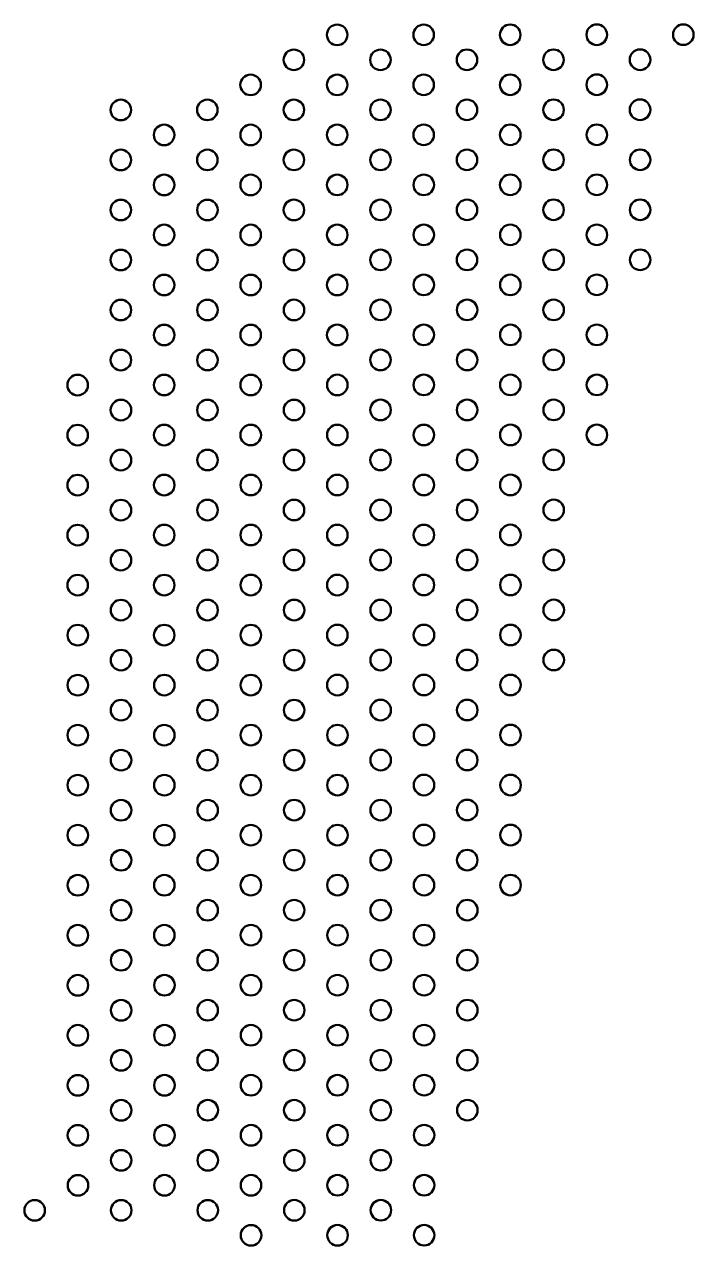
# Model space of a CAD drawing. Header units: inches. Extents: x 17.2 to 30.9, y 2 to 10.
# Drawn here: x 21.97 to 23.552, y 1.987 to 4.87 of the extents above; entities that cross this region are included whole.
import ezdxf

# ---------------------------------------------------------------- set-up
doc = ezdxf.new("R2010")
doc.units = ezdxf.units.IN
doc.header["$MEASUREMENT"] = 0
doc.layers.add('Visible', color=7, linetype='Continuous', lineweight=0)

# ---------------------------------------------------------------- blocks, each defined once
blk = doc.blocks.new('Block_2382')
at = {"layer": 'Visible', "color": 7, "lineweight": 50}
blk.add_circle((23.5279, 4.8461), 0.0243, dxfattribs=at)
blk = doc.blocks.new('Block_2386')
at = {"layer": 'Visible', "color": 7, "lineweight": 50}
blk.add_circle((23.4259, 4.3145), 0.0243, dxfattribs=at)
blk = doc.blocks.new('Block_2387')
at = {"layer": 'Visible', "color": 7, "lineweight": 50}
blk.add_circle((23.4258, 4.4326), 0.0243, dxfattribs=at)
blk = doc.blocks.new('Block_2388')
at = {"layer": 'Visible', "color": 7, "lineweight": 50}
blk.add_circle((23.4258, 4.5507), 0.0243, dxfattribs=at)
blk = doc.blocks.new('Block_2389')
at = {"layer": 'Visible', "color": 7, "lineweight": 50}
blk.add_circle((23.4257, 4.6689), 0.0243, dxfattribs=at)
blk = doc.blocks.new('Block_2390')
at = {"layer": 'Visible', "color": 7, "lineweight": 50}
blk.add_circle((23.4257, 4.787), 0.0243, dxfattribs=at)
blk = doc.blocks.new('Block_2394')
at = {"layer": 'Visible', "color": 7, "lineweight": 50}
blk.add_circle((23.3237, 3.9011), 0.0243, dxfattribs=at)
blk = doc.blocks.new('Block_2395')
at = {"layer": 'Visible', "color": 7, "lineweight": 50}
blk.add_circle((23.3237, 4.0192), 0.0243, dxfattribs=at)
blk = doc.blocks.new('Block_2396')
at = {"layer": 'Visible', "color": 7, "lineweight": 50}
blk.add_circle((23.3236, 4.1373), 0.0243, dxfattribs=at)
blk = doc.blocks.new('Block_2397')
at = {"layer": 'Visible', "color": 7, "lineweight": 50}
blk.add_circle((23.3236, 4.2554), 0.0243, dxfattribs=at)
blk = doc.blocks.new('Block_2398')
at = {"layer": 'Visible', "color": 7, "lineweight": 50}
blk.add_circle((23.3236, 4.3735), 0.0243, dxfattribs=at)
blk = doc.blocks.new('Block_2399')
at = {"layer": 'Visible', "color": 7, "lineweight": 50}
blk.add_circle((23.3235, 4.4916), 0.0243, dxfattribs=at)
blk = doc.blocks.new('Block_2400')
at = {"layer": 'Visible', "color": 7, "lineweight": 50}
blk.add_circle((23.3235, 4.6098), 0.0243, dxfattribs=at)
blk = doc.blocks.new('Block_2401')
at = {"layer": 'Visible', "color": 7, "lineweight": 50}
blk.add_circle((23.3234, 4.7279), 0.0243, dxfattribs=at)
blk = doc.blocks.new('Block_2402')
at = {"layer": 'Visible', "color": 7, "lineweight": 50}
blk.add_circle((23.3234, 4.846), 0.0243, dxfattribs=at)
blk = doc.blocks.new('Block_2405')
at = {"layer": 'Visible', "color": 7, "lineweight": 50}
blk.add_circle((23.2216, 3.3696), 0.0243, dxfattribs=at)
blk = doc.blocks.new('Block_2406')
at = {"layer": 'Visible', "color": 7, "lineweight": 50}
blk.add_circle((23.2216, 3.4877), 0.0243, dxfattribs=at)
blk = doc.blocks.new('Block_2407')
at = {"layer": 'Visible', "color": 7, "lineweight": 50}
blk.add_circle((23.2216, 3.6058), 0.0243, dxfattribs=at)
blk = doc.blocks.new('Block_2408')
at = {"layer": 'Visible', "color": 7, "lineweight": 50}
blk.add_circle((23.2215, 3.7239), 0.0243, dxfattribs=at)
blk = doc.blocks.new('Block_2409')
at = {"layer": 'Visible', "color": 7, "lineweight": 50}
blk.add_circle((23.2215, 3.842), 0.0243, dxfattribs=at)
blk = doc.blocks.new('Block_2410')
at = {"layer": 'Visible', "color": 7, "lineweight": 50}
blk.add_circle((23.2214, 3.9601), 0.0243, dxfattribs=at)
blk = doc.blocks.new('Block_2411')
at = {"layer": 'Visible', "color": 7, "lineweight": 50}
blk.add_circle((23.2214, 4.0782), 0.0243, dxfattribs=at)
blk = doc.blocks.new('Block_2412')
at = {"layer": 'Visible', "color": 7, "lineweight": 50}
blk.add_circle((23.2213, 4.1963), 0.0243, dxfattribs=at)
blk = doc.blocks.new('Block_2413')
at = {"layer": 'Visible', "color": 7, "lineweight": 50}
blk.add_circle((23.2213, 4.3144), 0.0243, dxfattribs=at)
blk = doc.blocks.new('Block_2414')
at = {"layer": 'Visible', "color": 7, "lineweight": 50}
blk.add_circle((23.2212, 4.4326), 0.0243, dxfattribs=at)
blk = doc.blocks.new('Block_2415')
at = {"layer": 'Visible', "color": 7, "lineweight": 50}
blk.add_circle((23.2212, 4.5507), 0.0243, dxfattribs=at)
blk = doc.blocks.new('Block_2416')
at = {"layer": 'Visible', "color": 7, "lineweight": 50}
blk.add_circle((23.2212, 4.6688), 0.0243, dxfattribs=at)
blk = doc.blocks.new('Block_2417')
at = {"layer": 'Visible', "color": 7, "lineweight": 50}
blk.add_circle((23.2211, 4.7869), 0.0243, dxfattribs=at)
blk = doc.blocks.new('Block_2420')
at = {"layer": 'Visible', "color": 7, "lineweight": 50}
blk.add_circle((23.1196, 2.838), 0.0243, dxfattribs=at)
blk = doc.blocks.new('Block_2421')
at = {"layer": 'Visible', "color": 7, "lineweight": 50}
blk.add_circle((23.1195, 2.9561), 0.0243, dxfattribs=at)
blk = doc.blocks.new('Block_2422')
at = {"layer": 'Visible', "color": 7, "lineweight": 50}
blk.add_circle((23.1195, 3.0742), 0.0243, dxfattribs=at)
blk = doc.blocks.new('Block_2423')
at = {"layer": 'Visible', "color": 7, "lineweight": 50}
blk.add_circle((23.1194, 3.1924), 0.0243, dxfattribs=at)
blk = doc.blocks.new('Block_2424')
at = {"layer": 'Visible', "color": 7, "lineweight": 50}
blk.add_circle((23.1194, 3.3105), 0.0243, dxfattribs=at)
blk = doc.blocks.new('Block_2425')
at = {"layer": 'Visible', "color": 7, "lineweight": 50}
blk.add_circle((23.1193, 3.4286), 0.0243, dxfattribs=at)
blk = doc.blocks.new('Block_2426')
at = {"layer": 'Visible', "color": 7, "lineweight": 50}
blk.add_circle((23.1193, 3.5467), 0.0243, dxfattribs=at)
blk = doc.blocks.new('Block_2427')
at = {"layer": 'Visible', "color": 7, "lineweight": 50}
blk.add_circle((23.1192, 3.6648), 0.0243, dxfattribs=at)
blk = doc.blocks.new('Block_2428')
at = {"layer": 'Visible', "color": 7, "lineweight": 50}
blk.add_circle((23.1192, 3.7829), 0.0243, dxfattribs=at)
blk = doc.blocks.new('Block_2429')
at = {"layer": 'Visible', "color": 7, "lineweight": 50}
blk.add_circle((23.1192, 3.901), 0.0243, dxfattribs=at)
blk = doc.blocks.new('Block_2430')
at = {"layer": 'Visible', "color": 7, "lineweight": 50}
blk.add_circle((23.1191, 4.0191), 0.0243, dxfattribs=at)
blk = doc.blocks.new('Block_2431')
at = {"layer": 'Visible', "color": 7, "lineweight": 50}
blk.add_circle((23.1191, 4.1372), 0.0243, dxfattribs=at)
blk = doc.blocks.new('Block_2432')
at = {"layer": 'Visible', "color": 7, "lineweight": 50}
blk.add_circle((23.119, 4.2553), 0.0243, dxfattribs=at)
blk = doc.blocks.new('Block_2433')
at = {"layer": 'Visible', "color": 7, "lineweight": 50}
blk.add_circle((23.119, 4.3735), 0.0243, dxfattribs=at)
blk = doc.blocks.new('Block_2434')
at = {"layer": 'Visible', "color": 7, "lineweight": 50}
blk.add_circle((23.1189, 4.4916), 0.0243, dxfattribs=at)
blk = doc.blocks.new('Block_2435')
at = {"layer": 'Visible', "color": 7, "lineweight": 50}
blk.add_circle((23.1189, 4.6097), 0.0243, dxfattribs=at)
blk = doc.blocks.new('Block_2436')
at = {"layer": 'Visible', "color": 7, "lineweight": 50}
blk.add_circle((23.1188, 4.7278), 0.0243, dxfattribs=at)
blk = doc.blocks.new('Block_2437')
at = {"layer": 'Visible', "color": 7, "lineweight": 50}
blk.add_circle((23.1188, 4.8459), 0.0243, dxfattribs=at)
blk = doc.blocks.new('Block_2439')
at = {"layer": 'Visible', "color": 7, "lineweight": 50}
blk.add_circle((23.0175, 2.3065), 0.0243, dxfattribs=at)
blk = doc.blocks.new('Block_2440')
at = {"layer": 'Visible', "color": 7, "lineweight": 50}
blk.add_circle((23.0174, 2.4246), 0.0243, dxfattribs=at)
blk = doc.blocks.new('Block_2441')
at = {"layer": 'Visible', "color": 7, "lineweight": 50}
blk.add_circle((23.0174, 2.5427), 0.0243, dxfattribs=at)
blk = doc.blocks.new('Block_2442')
at = {"layer": 'Visible', "color": 7, "lineweight": 50}
blk.add_circle((23.0173, 2.6608), 0.0243, dxfattribs=at)
blk = doc.blocks.new('Block_2443')
at = {"layer": 'Visible', "color": 7, "lineweight": 50}
blk.add_circle((23.0173, 2.7789), 0.0243, dxfattribs=at)
blk = doc.blocks.new('Block_2444')
at = {"layer": 'Visible', "color": 7, "lineweight": 50}
blk.add_circle((23.0172, 2.897), 0.0243, dxfattribs=at)
blk = doc.blocks.new('Block_2445')
at = {"layer": 'Visible', "color": 7, "lineweight": 50}
blk.add_circle((23.0172, 3.0152), 0.0243, dxfattribs=at)
blk = doc.blocks.new('Block_2446')
at = {"layer": 'Visible', "color": 7, "lineweight": 50}
blk.add_circle((23.0172, 3.1333), 0.0243, dxfattribs=at)
blk = doc.blocks.new('Block_2447')
at = {"layer": 'Visible', "color": 7, "lineweight": 50}
blk.add_circle((23.0171, 3.2514), 0.0243, dxfattribs=at)
blk = doc.blocks.new('Block_2448')
at = {"layer": 'Visible', "color": 7, "lineweight": 50}
blk.add_circle((23.0171, 3.3695), 0.0243, dxfattribs=at)
blk = doc.blocks.new('Block_2449')
at = {"layer": 'Visible', "color": 7, "lineweight": 50}
blk.add_circle((23.017, 3.4876), 0.0243, dxfattribs=at)
blk = doc.blocks.new('Block_2450')
at = {"layer": 'Visible', "color": 7, "lineweight": 50}
blk.add_circle((23.017, 3.6057), 0.0243, dxfattribs=at)
blk = doc.blocks.new('Block_2451')
at = {"layer": 'Visible', "color": 7, "lineweight": 50}
blk.add_circle((23.0169, 3.7238), 0.0243, dxfattribs=at)
blk = doc.blocks.new('Block_2452')
at = {"layer": 'Visible', "color": 7, "lineweight": 50}
blk.add_circle((23.0169, 3.8419), 0.0243, dxfattribs=at)
blk = doc.blocks.new('Block_2453')
at = {"layer": 'Visible', "color": 7, "lineweight": 50}
blk.add_circle((23.0168, 3.96), 0.0243, dxfattribs=at)
blk = doc.blocks.new('Block_2454')
at = {"layer": 'Visible', "color": 7, "lineweight": 50}
blk.add_circle((23.0168, 4.0781), 0.0243, dxfattribs=at)
blk = doc.blocks.new('Block_2455')
at = {"layer": 'Visible', "color": 7, "lineweight": 50}
blk.add_circle((23.0168, 4.1963), 0.0243, dxfattribs=at)
blk = doc.blocks.new('Block_2456')
at = {"layer": 'Visible', "color": 7, "lineweight": 50}
blk.add_circle((23.0167, 4.3144), 0.0243, dxfattribs=at)
blk = doc.blocks.new('Block_2457')
at = {"layer": 'Visible', "color": 7, "lineweight": 50}
blk.add_circle((23.0167, 4.4325), 0.0243, dxfattribs=at)
blk = doc.blocks.new('Block_2458')
at = {"layer": 'Visible', "color": 7, "lineweight": 50}
blk.add_circle((23.0166, 4.5506), 0.0243, dxfattribs=at)
blk = doc.blocks.new('Block_2459')
at = {"layer": 'Visible', "color": 7, "lineweight": 50}
blk.add_circle((23.0166, 4.6687), 0.0243, dxfattribs=at)
blk = doc.blocks.new('Block_2460')
at = {"layer": 'Visible', "color": 7, "lineweight": 50}
blk.add_circle((23.0165, 4.7868), 0.0243, dxfattribs=at)
blk = doc.blocks.new('Block_2462')
at = {"layer": 'Visible', "color": 7, "lineweight": 50}
blk.add_circle((22.9153, 2.0112), 0.0243, dxfattribs=at)
blk = doc.blocks.new('Block_2463')
at = {"layer": 'Visible', "color": 7, "lineweight": 50}
blk.add_circle((22.9153, 2.1293), 0.0243, dxfattribs=at)
blk = doc.blocks.new('Block_2464')
at = {"layer": 'Visible', "color": 7, "lineweight": 50}
blk.add_circle((22.9152, 2.2474), 0.0243, dxfattribs=at)
blk = doc.blocks.new('Block_2465')
at = {"layer": 'Visible', "color": 7, "lineweight": 50}
blk.add_circle((22.9152, 2.3655), 0.0243, dxfattribs=at)
blk = doc.blocks.new('Block_2466')
at = {"layer": 'Visible', "color": 7, "lineweight": 50}
blk.add_circle((22.9151, 2.4836), 0.0243, dxfattribs=at)
blk = doc.blocks.new('Block_2467')
at = {"layer": 'Visible', "color": 7, "lineweight": 50}
blk.add_circle((22.9151, 2.6017), 0.0243, dxfattribs=at)
blk = doc.blocks.new('Block_2468')
at = {"layer": 'Visible', "color": 7, "lineweight": 50}
blk.add_circle((22.915, 2.7198), 0.0243, dxfattribs=at)
blk = doc.blocks.new('Block_2469')
at = {"layer": 'Visible', "color": 7, "lineweight": 50}
blk.add_circle((22.915, 2.8379), 0.0243, dxfattribs=at)
blk = doc.blocks.new('Block_2470')
at = {"layer": 'Visible', "color": 7, "lineweight": 50}
blk.add_circle((22.9149, 2.9561), 0.0243, dxfattribs=at)
blk = doc.blocks.new('Block_2471')
at = {"layer": 'Visible', "color": 7, "lineweight": 50}
blk.add_circle((22.9149, 3.0742), 0.0243, dxfattribs=at)
blk = doc.blocks.new('Block_2472')
at = {"layer": 'Visible', "color": 7, "lineweight": 50}
blk.add_circle((22.9149, 3.1923), 0.0243, dxfattribs=at)
blk = doc.blocks.new('Block_2473')
at = {"layer": 'Visible', "color": 7, "lineweight": 50}
blk.add_circle((22.9148, 3.3104), 0.0243, dxfattribs=at)
blk = doc.blocks.new('Block_2474')
at = {"layer": 'Visible', "color": 7, "lineweight": 50}
blk.add_circle((22.9148, 3.4285), 0.0243, dxfattribs=at)
blk = doc.blocks.new('Block_2475')
at = {"layer": 'Visible', "color": 7, "lineweight": 50}
blk.add_circle((22.9147, 3.5466), 0.0243, dxfattribs=at)
blk = doc.blocks.new('Block_2476')
at = {"layer": 'Visible', "color": 7, "lineweight": 50}
blk.add_circle((22.9147, 3.6647), 0.0243, dxfattribs=at)
blk = doc.blocks.new('Block_2477')
at = {"layer": 'Visible', "color": 7, "lineweight": 50}
blk.add_circle((22.9146, 3.7828), 0.0243, dxfattribs=at)
blk = doc.blocks.new('Block_2478')
at = {"layer": 'Visible', "color": 7, "lineweight": 50}
blk.add_circle((22.9146, 3.9009), 0.0243, dxfattribs=at)
blk = doc.blocks.new('Block_2479')
at = {"layer": 'Visible', "color": 7, "lineweight": 50}
blk.add_circle((22.9145, 4.0191), 0.0243, dxfattribs=at)
blk = doc.blocks.new('Block_2480')
at = {"layer": 'Visible', "color": 7, "lineweight": 50}
blk.add_circle((22.9145, 4.1372), 0.0243, dxfattribs=at)
blk = doc.blocks.new('Block_2481')
at = {"layer": 'Visible', "color": 7, "lineweight": 50}
blk.add_circle((22.9145, 4.2553), 0.0243, dxfattribs=at)
blk = doc.blocks.new('Block_2482')
at = {"layer": 'Visible', "color": 7, "lineweight": 50}
blk.add_circle((22.9144, 4.3734), 0.0243, dxfattribs=at)
blk = doc.blocks.new('Block_2483')
at = {"layer": 'Visible', "color": 7, "lineweight": 50}
blk.add_circle((22.9144, 4.4915), 0.0243, dxfattribs=at)
blk = doc.blocks.new('Block_2484')
at = {"layer": 'Visible', "color": 7, "lineweight": 50}
blk.add_circle((22.9143, 4.6096), 0.0243, dxfattribs=at)
blk = doc.blocks.new('Block_2485')
at = {"layer": 'Visible', "color": 7, "lineweight": 50}
blk.add_circle((22.9143, 4.7277), 0.0243, dxfattribs=at)
blk = doc.blocks.new('Block_2486')
at = {"layer": 'Visible', "color": 7, "lineweight": 50}
blk.add_circle((22.9142, 4.8458), 0.0243, dxfattribs=at)
blk = doc.blocks.new('Block_2487')
at = {"layer": 'Visible', "color": 7, "lineweight": 50}
blk.add_circle((22.813, 2.0702), 0.0243, dxfattribs=at)
blk = doc.blocks.new('Block_2488')
at = {"layer": 'Visible', "color": 7, "lineweight": 50}
blk.add_circle((22.8129, 2.1883), 0.0243, dxfattribs=at)
blk = doc.blocks.new('Block_2489')
at = {"layer": 'Visible', "color": 7, "lineweight": 50}
blk.add_circle((22.8129, 2.3064), 0.0243, dxfattribs=at)
blk = doc.blocks.new('Block_2490')
at = {"layer": 'Visible', "color": 7, "lineweight": 50}
blk.add_circle((22.8129, 2.4245), 0.0243, dxfattribs=at)
blk = doc.blocks.new('Block_2491')
at = {"layer": 'Visible', "color": 7, "lineweight": 50}
blk.add_circle((22.8128, 2.5426), 0.0243, dxfattribs=at)
blk = doc.blocks.new('Block_2492')
at = {"layer": 'Visible', "color": 7, "lineweight": 50}
blk.add_circle((22.8128, 2.6607), 0.0243, dxfattribs=at)
blk = doc.blocks.new('Block_2493')
at = {"layer": 'Visible', "color": 7, "lineweight": 50}
blk.add_circle((22.8127, 2.7789), 0.0243, dxfattribs=at)
blk = doc.blocks.new('Block_2494')
at = {"layer": 'Visible', "color": 7, "lineweight": 50}
blk.add_circle((22.8127, 2.897), 0.0243, dxfattribs=at)
blk = doc.blocks.new('Block_2495')
at = {"layer": 'Visible', "color": 7, "lineweight": 50}
blk.add_circle((22.8126, 3.0151), 0.0243, dxfattribs=at)
blk = doc.blocks.new('Block_2496')
at = {"layer": 'Visible', "color": 7, "lineweight": 50}
blk.add_circle((22.8126, 3.1332), 0.0243, dxfattribs=at)
blk = doc.blocks.new('Block_2497')
at = {"layer": 'Visible', "color": 7, "lineweight": 50}
blk.add_circle((22.8125, 3.2513), 0.0243, dxfattribs=at)
blk = doc.blocks.new('Block_2498')
at = {"layer": 'Visible', "color": 7, "lineweight": 50}
blk.add_circle((22.8125, 3.3694), 0.0243, dxfattribs=at)
blk = doc.blocks.new('Block_2499')
at = {"layer": 'Visible', "color": 7, "lineweight": 50}
blk.add_circle((22.8125, 3.4875), 0.0243, dxfattribs=at)
blk = doc.blocks.new('Block_2500')
at = {"layer": 'Visible', "color": 7, "lineweight": 50}
blk.add_circle((22.8124, 3.6056), 0.0243, dxfattribs=at)
blk = doc.blocks.new('Block_2501')
at = {"layer": 'Visible', "color": 7, "lineweight": 50}
blk.add_circle((22.8124, 3.7237), 0.0243, dxfattribs=at)
blk = doc.blocks.new('Block_2502')
at = {"layer": 'Visible', "color": 7, "lineweight": 50}
blk.add_circle((22.8123, 3.8418), 0.0243, dxfattribs=at)
blk = doc.blocks.new('Block_2503')
at = {"layer": 'Visible', "color": 7, "lineweight": 50}
blk.add_circle((22.8123, 3.96), 0.0243, dxfattribs=at)
blk = doc.blocks.new('Block_2504')
at = {"layer": 'Visible', "color": 7, "lineweight": 50}
blk.add_circle((22.8122, 4.0781), 0.0243, dxfattribs=at)
blk = doc.blocks.new('Block_2505')
at = {"layer": 'Visible', "color": 7, "lineweight": 50}
blk.add_circle((22.8122, 4.1962), 0.0243, dxfattribs=at)
blk = doc.blocks.new('Block_2506')
at = {"layer": 'Visible', "color": 7, "lineweight": 50}
blk.add_circle((22.8121, 4.3143), 0.0243, dxfattribs=at)
blk = doc.blocks.new('Block_2507')
at = {"layer": 'Visible', "color": 7, "lineweight": 50}
blk.add_circle((22.8121, 4.4324), 0.0243, dxfattribs=at)
blk = doc.blocks.new('Block_2508')
at = {"layer": 'Visible', "color": 7, "lineweight": 50}
blk.add_circle((22.8121, 4.5505), 0.0243, dxfattribs=at)
blk = doc.blocks.new('Block_2509')
at = {"layer": 'Visible', "color": 7, "lineweight": 50}
blk.add_circle((22.812, 4.6686), 0.0243, dxfattribs=at)
blk = doc.blocks.new('Block_2510')
at = {"layer": 'Visible', "color": 7, "lineweight": 50}
blk.add_circle((22.812, 4.7867), 0.0243, dxfattribs=at)
blk = doc.blocks.new('Block_2512')
at = {"layer": 'Visible', "color": 7, "lineweight": 50}
blk.add_circle((22.7107, 2.0111), 0.0243, dxfattribs=at)
blk = doc.blocks.new('Block_2513')
at = {"layer": 'Visible', "color": 7, "lineweight": 50}
blk.add_circle((22.7107, 2.1292), 0.0243, dxfattribs=at)
blk = doc.blocks.new('Block_2514')
at = {"layer": 'Visible', "color": 7, "lineweight": 50}
blk.add_circle((22.7106, 2.2473), 0.0243, dxfattribs=at)
blk = doc.blocks.new('Block_2515')
at = {"layer": 'Visible', "color": 7, "lineweight": 50}
blk.add_circle((22.7106, 2.3654), 0.0243, dxfattribs=at)
blk = doc.blocks.new('Block_2516')
at = {"layer": 'Visible', "color": 7, "lineweight": 50}
blk.add_circle((22.7105, 2.4835), 0.0243, dxfattribs=at)
blk = doc.blocks.new('Block_2517')
at = {"layer": 'Visible', "color": 7, "lineweight": 50}
blk.add_circle((22.7105, 2.6017), 0.0243, dxfattribs=at)
blk = doc.blocks.new('Block_2518')
at = {"layer": 'Visible', "color": 7, "lineweight": 50}
blk.add_circle((22.7105, 2.7198), 0.0243, dxfattribs=at)
blk = doc.blocks.new('Block_2519')
at = {"layer": 'Visible', "color": 7, "lineweight": 50}
blk.add_circle((22.7104, 2.8379), 0.0243, dxfattribs=at)
blk = doc.blocks.new('Block_2520')
at = {"layer": 'Visible', "color": 7, "lineweight": 50}
blk.add_circle((22.7104, 2.956), 0.0243, dxfattribs=at)
blk = doc.blocks.new('Block_2521')
at = {"layer": 'Visible', "color": 7, "lineweight": 50}
blk.add_circle((22.7103, 3.0741), 0.0243, dxfattribs=at)
blk = doc.blocks.new('Block_2522')
at = {"layer": 'Visible', "color": 7, "lineweight": 50}
blk.add_circle((22.7103, 3.1922), 0.0243, dxfattribs=at)
blk = doc.blocks.new('Block_2523')
at = {"layer": 'Visible', "color": 7, "lineweight": 50}
blk.add_circle((22.7102, 3.3103), 0.0243, dxfattribs=at)
blk = doc.blocks.new('Block_2524')
at = {"layer": 'Visible', "color": 7, "lineweight": 50}
blk.add_circle((22.7102, 3.4284), 0.0243, dxfattribs=at)
blk = doc.blocks.new('Block_2525')
at = {"layer": 'Visible', "color": 7, "lineweight": 50}
blk.add_circle((22.7101, 3.5465), 0.0243, dxfattribs=at)
blk = doc.blocks.new('Block_2526')
at = {"layer": 'Visible', "color": 7, "lineweight": 50}
blk.add_circle((22.7101, 3.6646), 0.0243, dxfattribs=at)
blk = doc.blocks.new('Block_2527')
at = {"layer": 'Visible', "color": 7, "lineweight": 50}
blk.add_circle((22.7101, 3.7828), 0.0243, dxfattribs=at)
blk = doc.blocks.new('Block_2528')
at = {"layer": 'Visible', "color": 7, "lineweight": 50}
blk.add_circle((22.71, 3.9009), 0.0243, dxfattribs=at)
blk = doc.blocks.new('Block_2529')
at = {"layer": 'Visible', "color": 7, "lineweight": 50}
blk.add_circle((22.71, 4.019), 0.0243, dxfattribs=at)
blk = doc.blocks.new('Block_2530')
at = {"layer": 'Visible', "color": 7, "lineweight": 50}
blk.add_circle((22.7099, 4.1371), 0.0243, dxfattribs=at)
blk = doc.blocks.new('Block_2531')
at = {"layer": 'Visible', "color": 7, "lineweight": 50}
blk.add_circle((22.7099, 4.2552), 0.0243, dxfattribs=at)
blk = doc.blocks.new('Block_2532')
at = {"layer": 'Visible', "color": 7, "lineweight": 50}
blk.add_circle((22.7098, 4.3733), 0.0243, dxfattribs=at)
blk = doc.blocks.new('Block_2533')
at = {"layer": 'Visible', "color": 7, "lineweight": 50}
blk.add_circle((22.7098, 4.4914), 0.0243, dxfattribs=at)
blk = doc.blocks.new('Block_2534')
at = {"layer": 'Visible', "color": 7, "lineweight": 50}
blk.add_circle((22.7097, 4.6095), 0.0243, dxfattribs=at)
blk = doc.blocks.new('Block_2535')
at = {"layer": 'Visible', "color": 7, "lineweight": 50}
blk.add_circle((22.7097, 4.7276), 0.0243, dxfattribs=at)
blk = doc.blocks.new('Block_2536')
at = {"layer": 'Visible', "color": 7, "lineweight": 50}
blk.add_circle((22.7097, 4.8457), 0.0243, dxfattribs=at)
blk = doc.blocks.new('Block_2537')
at = {"layer": 'Visible', "color": 7, "lineweight": 50}
blk.add_circle((22.6084, 2.0701), 0.0243, dxfattribs=at)
blk = doc.blocks.new('Block_2538')
at = {"layer": 'Visible', "color": 7, "lineweight": 50}
blk.add_circle((22.6084, 2.1882), 0.0243, dxfattribs=at)
blk = doc.blocks.new('Block_2539')
at = {"layer": 'Visible', "color": 7, "lineweight": 50}
blk.add_circle((22.6083, 2.3063), 0.0243, dxfattribs=at)
blk = doc.blocks.new('Block_2540')
at = {"layer": 'Visible', "color": 7, "lineweight": 50}
blk.add_circle((22.6083, 2.4244), 0.0243, dxfattribs=at)
blk = doc.blocks.new('Block_2541')
at = {"layer": 'Visible', "color": 7, "lineweight": 50}
blk.add_circle((22.6082, 2.5426), 0.0243, dxfattribs=at)
blk = doc.blocks.new('Block_2542')
at = {"layer": 'Visible', "color": 7, "lineweight": 50}
blk.add_circle((22.6082, 2.6607), 0.0243, dxfattribs=at)
blk = doc.blocks.new('Block_2543')
at = {"layer": 'Visible', "color": 7, "lineweight": 50}
blk.add_circle((22.6081, 2.7788), 0.0243, dxfattribs=at)
blk = doc.blocks.new('Block_2544')
at = {"layer": 'Visible', "color": 7, "lineweight": 50}
blk.add_circle((22.6081, 2.8969), 0.0243, dxfattribs=at)
blk = doc.blocks.new('Block_2545')
at = {"layer": 'Visible', "color": 7, "lineweight": 50}
blk.add_circle((22.6081, 3.015), 0.0243, dxfattribs=at)
blk = doc.blocks.new('Block_2546')
at = {"layer": 'Visible', "color": 7, "lineweight": 50}
blk.add_circle((22.608, 3.1331), 0.0243, dxfattribs=at)
blk = doc.blocks.new('Block_2547')
at = {"layer": 'Visible', "color": 7, "lineweight": 50}
blk.add_circle((22.608, 3.2512), 0.0243, dxfattribs=at)
blk = doc.blocks.new('Block_2548')
at = {"layer": 'Visible', "color": 7, "lineweight": 50}
blk.add_circle((22.6079, 3.3693), 0.0243, dxfattribs=at)
blk = doc.blocks.new('Block_2549')
at = {"layer": 'Visible', "color": 7, "lineweight": 50}
blk.add_circle((22.6079, 3.4874), 0.0243, dxfattribs=at)
blk = doc.blocks.new('Block_2550')
at = {"layer": 'Visible', "color": 7, "lineweight": 50}
blk.add_circle((22.6078, 3.6056), 0.0243, dxfattribs=at)
blk = doc.blocks.new('Block_2551')
at = {"layer": 'Visible', "color": 7, "lineweight": 50}
blk.add_circle((22.6078, 3.7237), 0.0243, dxfattribs=at)
blk = doc.blocks.new('Block_2552')
at = {"layer": 'Visible', "color": 7, "lineweight": 50}
blk.add_circle((22.6077, 3.8418), 0.0243, dxfattribs=at)
blk = doc.blocks.new('Block_2553')
at = {"layer": 'Visible', "color": 7, "lineweight": 50}
blk.add_circle((22.6077, 3.9599), 0.0243, dxfattribs=at)
blk = doc.blocks.new('Block_2554')
at = {"layer": 'Visible', "color": 7, "lineweight": 50}
blk.add_circle((22.6077, 4.078), 0.0243, dxfattribs=at)
blk = doc.blocks.new('Block_2555')
at = {"layer": 'Visible', "color": 7, "lineweight": 50}
blk.add_circle((22.6076, 4.1961), 0.0243, dxfattribs=at)
blk = doc.blocks.new('Block_2556')
at = {"layer": 'Visible', "color": 7, "lineweight": 50}
blk.add_circle((22.6076, 4.3142), 0.0243, dxfattribs=at)
blk = doc.blocks.new('Block_2557')
at = {"layer": 'Visible', "color": 7, "lineweight": 50}
blk.add_circle((22.6075, 4.4323), 0.0243, dxfattribs=at)
blk = doc.blocks.new('Block_2558')
at = {"layer": 'Visible', "color": 7, "lineweight": 50}
blk.add_circle((22.6075, 4.5504), 0.0243, dxfattribs=at)
blk = doc.blocks.new('Block_2559')
at = {"layer": 'Visible', "color": 7, "lineweight": 50}
blk.add_circle((22.6074, 4.6685), 0.0243, dxfattribs=at)
blk = doc.blocks.new('Block_2560')
at = {"layer": 'Visible', "color": 7, "lineweight": 50}
blk.add_circle((22.6074, 4.7867), 0.0243, dxfattribs=at)
blk = doc.blocks.new('Block_2561')
at = {"layer": 'Visible', "color": 7, "lineweight": 50}
blk.add_circle((22.5062, 2.011), 0.0243, dxfattribs=at)
blk = doc.blocks.new('Block_2562')
at = {"layer": 'Visible', "color": 7, "lineweight": 50}
blk.add_circle((22.5061, 2.1291), 0.0243, dxfattribs=at)
blk = doc.blocks.new('Block_2563')
at = {"layer": 'Visible', "color": 7, "lineweight": 50}
blk.add_circle((22.5061, 2.2472), 0.0243, dxfattribs=at)
blk = doc.blocks.new('Block_2564')
at = {"layer": 'Visible', "color": 7, "lineweight": 50}
blk.add_circle((22.506, 2.3654), 0.0243, dxfattribs=at)
blk = doc.blocks.new('Block_2565')
at = {"layer": 'Visible', "color": 7, "lineweight": 50}
blk.add_circle((22.506, 2.4835), 0.0243, dxfattribs=at)
blk = doc.blocks.new('Block_2566')
at = {"layer": 'Visible', "color": 7, "lineweight": 50}
blk.add_circle((22.5059, 2.6016), 0.0243, dxfattribs=at)
blk = doc.blocks.new('Block_2567')
at = {"layer": 'Visible', "color": 7, "lineweight": 50}
blk.add_circle((22.5059, 2.7197), 0.0243, dxfattribs=at)
blk = doc.blocks.new('Block_2568')
at = {"layer": 'Visible', "color": 7, "lineweight": 50}
blk.add_circle((22.5058, 2.8378), 0.0243, dxfattribs=at)
blk = doc.blocks.new('Block_2569')
at = {"layer": 'Visible', "color": 7, "lineweight": 50}
blk.add_circle((22.5058, 2.9559), 0.0243, dxfattribs=at)
blk = doc.blocks.new('Block_2570')
at = {"layer": 'Visible', "color": 7, "lineweight": 50}
blk.add_circle((22.5058, 3.074), 0.0243, dxfattribs=at)
blk = doc.blocks.new('Block_2571')
at = {"layer": 'Visible', "color": 7, "lineweight": 50}
blk.add_circle((22.5057, 3.1921), 0.0243, dxfattribs=at)
blk = doc.blocks.new('Block_2572')
at = {"layer": 'Visible', "color": 7, "lineweight": 50}
blk.add_circle((22.5057, 3.3102), 0.0243, dxfattribs=at)
blk = doc.blocks.new('Block_2573')
at = {"layer": 'Visible', "color": 7, "lineweight": 50}
blk.add_circle((22.5056, 3.4283), 0.0243, dxfattribs=at)
blk = doc.blocks.new('Block_2574')
at = {"layer": 'Visible', "color": 7, "lineweight": 50}
blk.add_circle((22.5056, 3.5465), 0.0243, dxfattribs=at)
blk = doc.blocks.new('Block_2575')
at = {"layer": 'Visible', "color": 7, "lineweight": 50}
blk.add_circle((22.5055, 3.6646), 0.0243, dxfattribs=at)
blk = doc.blocks.new('Block_2576')
at = {"layer": 'Visible', "color": 7, "lineweight": 50}
blk.add_circle((22.5055, 3.7827), 0.0243, dxfattribs=at)
blk = doc.blocks.new('Block_2577')
at = {"layer": 'Visible', "color": 7, "lineweight": 50}
blk.add_circle((22.5054, 3.9008), 0.0243, dxfattribs=at)
blk = doc.blocks.new('Block_2578')
at = {"layer": 'Visible', "color": 7, "lineweight": 50}
blk.add_circle((22.5054, 4.0189), 0.0243, dxfattribs=at)
blk = doc.blocks.new('Block_2579')
at = {"layer": 'Visible', "color": 7, "lineweight": 50}
blk.add_circle((22.5053, 4.137), 0.0243, dxfattribs=at)
blk = doc.blocks.new('Block_2580')
at = {"layer": 'Visible', "color": 7, "lineweight": 50}
blk.add_circle((22.5053, 4.2551), 0.0243, dxfattribs=at)
blk = doc.blocks.new('Block_2581')
at = {"layer": 'Visible', "color": 7, "lineweight": 50}
blk.add_circle((22.5053, 4.3732), 0.0243, dxfattribs=at)
blk = doc.blocks.new('Block_2582')
at = {"layer": 'Visible', "color": 7, "lineweight": 50}
blk.add_circle((22.5052, 4.4913), 0.0243, dxfattribs=at)
blk = doc.blocks.new('Block_2583')
at = {"layer": 'Visible', "color": 7, "lineweight": 50}
blk.add_circle((22.5052, 4.6094), 0.0243, dxfattribs=at)
blk = doc.blocks.new('Block_2584')
at = {"layer": 'Visible', "color": 7, "lineweight": 50}
blk.add_circle((22.5051, 4.7276), 0.0243, dxfattribs=at)
blk = doc.blocks.new('Block_2585')
at = {"layer": 'Visible', "color": 7, "lineweight": 50}
blk.add_circle((22.4038, 2.07), 0.0243, dxfattribs=at)
blk = doc.blocks.new('Block_2586')
at = {"layer": 'Visible', "color": 7, "lineweight": 50}
blk.add_circle((22.4038, 2.1882), 0.0243, dxfattribs=at)
blk = doc.blocks.new('Block_2587')
at = {"layer": 'Visible', "color": 7, "lineweight": 50}
blk.add_circle((22.4038, 2.3063), 0.0243, dxfattribs=at)
blk = doc.blocks.new('Block_2588')
at = {"layer": 'Visible', "color": 7, "lineweight": 50}
blk.add_circle((22.4037, 2.4244), 0.0243, dxfattribs=at)
blk = doc.blocks.new('Block_2589')
at = {"layer": 'Visible', "color": 7, "lineweight": 50}
blk.add_circle((22.4037, 2.5425), 0.0243, dxfattribs=at)
blk = doc.blocks.new('Block_2590')
at = {"layer": 'Visible', "color": 7, "lineweight": 50}
blk.add_circle((22.4036, 2.6606), 0.0243, dxfattribs=at)
blk = doc.blocks.new('Block_2591')
at = {"layer": 'Visible', "color": 7, "lineweight": 50}
blk.add_circle((22.4036, 2.7787), 0.0243, dxfattribs=at)
blk = doc.blocks.new('Block_2592')
at = {"layer": 'Visible', "color": 7, "lineweight": 50}
blk.add_circle((22.4035, 2.8968), 0.0243, dxfattribs=at)
blk = doc.blocks.new('Block_2593')
at = {"layer": 'Visible', "color": 7, "lineweight": 50}
blk.add_circle((22.4035, 3.0149), 0.0243, dxfattribs=at)
blk = doc.blocks.new('Block_2594')
at = {"layer": 'Visible', "color": 7, "lineweight": 50}
blk.add_circle((22.4034, 3.133), 0.0243, dxfattribs=at)
blk = doc.blocks.new('Block_2595')
at = {"layer": 'Visible', "color": 7, "lineweight": 50}
blk.add_circle((22.4034, 3.2511), 0.0243, dxfattribs=at)
blk = doc.blocks.new('Block_2596')
at = {"layer": 'Visible', "color": 7, "lineweight": 50}
blk.add_circle((22.4034, 3.3693), 0.0243, dxfattribs=at)
blk = doc.blocks.new('Block_2597')
at = {"layer": 'Visible', "color": 7, "lineweight": 50}
blk.add_circle((22.4033, 3.4874), 0.0243, dxfattribs=at)
blk = doc.blocks.new('Block_2598')
at = {"layer": 'Visible', "color": 7, "lineweight": 50}
blk.add_circle((22.4033, 3.6055), 0.0243, dxfattribs=at)
blk = doc.blocks.new('Block_2599')
at = {"layer": 'Visible', "color": 7, "lineweight": 50}
blk.add_circle((22.4032, 3.7236), 0.0243, dxfattribs=at)
blk = doc.blocks.new('Block_2600')
at = {"layer": 'Visible', "color": 7, "lineweight": 50}
blk.add_circle((22.4032, 3.8417), 0.0243, dxfattribs=at)
blk = doc.blocks.new('Block_2601')
at = {"layer": 'Visible', "color": 7, "lineweight": 50}
blk.add_circle((22.4031, 3.9598), 0.0243, dxfattribs=at)
blk = doc.blocks.new('Block_2602')
at = {"layer": 'Visible', "color": 7, "lineweight": 50}
blk.add_circle((22.4031, 4.0779), 0.0243, dxfattribs=at)
blk = doc.blocks.new('Block_2603')
at = {"layer": 'Visible', "color": 7, "lineweight": 50}
blk.add_circle((22.403, 4.196), 0.0243, dxfattribs=at)
blk = doc.blocks.new('Block_2604')
at = {"layer": 'Visible', "color": 7, "lineweight": 50}
blk.add_circle((22.403, 4.3141), 0.0243, dxfattribs=at)
blk = doc.blocks.new('Block_2605')
at = {"layer": 'Visible', "color": 7, "lineweight": 50}
blk.add_circle((22.403, 4.4322), 0.0243, dxfattribs=at)
blk = doc.blocks.new('Block_2606')
at = {"layer": 'Visible', "color": 7, "lineweight": 50}
blk.add_circle((22.4029, 4.5504), 0.0243, dxfattribs=at)
blk = doc.blocks.new('Block_2607')
at = {"layer": 'Visible', "color": 7, "lineweight": 50}
blk.add_circle((22.4029, 4.6685), 0.0243, dxfattribs=at)
blk = doc.blocks.new('Block_2608')
at = {"layer": 'Visible', "color": 7, "lineweight": 50}
blk.add_circle((22.3015, 2.1291), 0.0243, dxfattribs=at)
blk = doc.blocks.new('Block_2609')
at = {"layer": 'Visible', "color": 7, "lineweight": 50}
blk.add_circle((22.3015, 2.2472), 0.0243, dxfattribs=at)
blk = doc.blocks.new('Block_2610')
at = {"layer": 'Visible', "color": 7, "lineweight": 50}
blk.add_circle((22.3014, 2.3653), 0.0243, dxfattribs=at)
blk = doc.blocks.new('Block_2611')
at = {"layer": 'Visible', "color": 7, "lineweight": 50}
blk.add_circle((22.3014, 2.4834), 0.0243, dxfattribs=at)
blk = doc.blocks.new('Block_2612')
at = {"layer": 'Visible', "color": 7, "lineweight": 50}
blk.add_circle((22.3014, 2.6015), 0.0243, dxfattribs=at)
blk = doc.blocks.new('Block_2613')
at = {"layer": 'Visible', "color": 7, "lineweight": 50}
blk.add_circle((22.3013, 2.7196), 0.0243, dxfattribs=at)
blk = doc.blocks.new('Block_2614')
at = {"layer": 'Visible', "color": 7, "lineweight": 50}
blk.add_circle((22.3013, 2.8377), 0.0243, dxfattribs=at)
blk = doc.blocks.new('Block_2615')
at = {"layer": 'Visible', "color": 7, "lineweight": 50}
blk.add_circle((22.3012, 2.9558), 0.0243, dxfattribs=at)
blk = doc.blocks.new('Block_2616')
at = {"layer": 'Visible', "color": 7, "lineweight": 50}
blk.add_circle((22.3012, 3.0739), 0.0243, dxfattribs=at)
blk = doc.blocks.new('Block_2617')
at = {"layer": 'Visible', "color": 7, "lineweight": 50}
blk.add_circle((22.3011, 3.192), 0.0243, dxfattribs=at)
blk = doc.blocks.new('Block_2618')
at = {"layer": 'Visible', "color": 7, "lineweight": 50}
blk.add_circle((22.3011, 3.3102), 0.0243, dxfattribs=at)
blk = doc.blocks.new('Block_2619')
at = {"layer": 'Visible', "color": 7, "lineweight": 50}
blk.add_circle((22.301, 3.4283), 0.0243, dxfattribs=at)
blk = doc.blocks.new('Block_2620')
at = {"layer": 'Visible', "color": 7, "lineweight": 50}
blk.add_circle((22.301, 3.5464), 0.0243, dxfattribs=at)
blk = doc.blocks.new('Block_2621')
at = {"layer": 'Visible', "color": 7, "lineweight": 50}
blk.add_circle((22.301, 3.6645), 0.0243, dxfattribs=at)
blk = doc.blocks.new('Block_2622')
at = {"layer": 'Visible', "color": 7, "lineweight": 50}
blk.add_circle((22.3009, 3.7826), 0.0243, dxfattribs=at)
blk = doc.blocks.new('Block_2623')
at = {"layer": 'Visible', "color": 7, "lineweight": 50}
blk.add_circle((22.3009, 3.9007), 0.0243, dxfattribs=at)
blk = doc.blocks.new('Block_2624')
at = {"layer": 'Visible', "color": 7, "lineweight": 50}
blk.add_circle((22.3008, 4.0188), 0.0243, dxfattribs=at)
blk = doc.blocks.new('Block_2625')
at = {"layer": 'Visible', "color": 7, "lineweight": 50}
blk.add_circle((22.3008, 4.1369), 0.0243, dxfattribs=at)
blk = doc.blocks.new('Block_2626')
at = {"layer": 'Visible', "color": 7, "lineweight": 50}
blk.add_circle((22.3007, 4.255), 0.0243, dxfattribs=at)
blk = doc.blocks.new('Block_2627')
at = {"layer": 'Visible', "color": 7, "lineweight": 50}
blk.add_circle((22.3007, 4.3732), 0.0243, dxfattribs=at)
blk = doc.blocks.new('Block_2628')
at = {"layer": 'Visible', "color": 7, "lineweight": 50}
blk.add_circle((22.3006, 4.4913), 0.0243, dxfattribs=at)
blk = doc.blocks.new('Block_2629')
at = {"layer": 'Visible', "color": 7, "lineweight": 50}
blk.add_circle((22.3006, 4.6094), 0.0243, dxfattribs=at)
blk = doc.blocks.new('Block_2630')
at = {"layer": 'Visible', "color": 7, "lineweight": 50}
blk.add_circle((22.1993, 2.07), 0.0243, dxfattribs=at)
blk = doc.blocks.new('Block_2631')
at = {"layer": 'Visible', "color": 7, "lineweight": 50}
blk.add_circle((22.1992, 2.1881), 0.0243, dxfattribs=at)
blk = doc.blocks.new('Block_2632')
at = {"layer": 'Visible', "color": 7, "lineweight": 50}
blk.add_circle((22.1992, 2.3062), 0.0243, dxfattribs=at)
blk = doc.blocks.new('Block_2633')
at = {"layer": 'Visible', "color": 7, "lineweight": 50}
blk.add_circle((22.1991, 2.4243), 0.0243, dxfattribs=at)
blk = doc.blocks.new('Block_2634')
at = {"layer": 'Visible', "color": 7, "lineweight": 50}
blk.add_circle((22.1991, 2.5424), 0.0243, dxfattribs=at)
blk = doc.blocks.new('Block_2635')
at = {"layer": 'Visible', "color": 7, "lineweight": 50}
blk.add_circle((22.199, 2.6605), 0.0243, dxfattribs=at)
blk = doc.blocks.new('Block_2636')
at = {"layer": 'Visible', "color": 7, "lineweight": 50}
blk.add_circle((22.199, 2.7786), 0.0243, dxfattribs=at)
blk = doc.blocks.new('Block_2637')
at = {"layer": 'Visible', "color": 7, "lineweight": 50}
blk.add_circle((22.199, 2.8967), 0.0243, dxfattribs=at)
blk = doc.blocks.new('Block_2638')
at = {"layer": 'Visible', "color": 7, "lineweight": 50}
blk.add_circle((22.1989, 3.0148), 0.0243, dxfattribs=at)
blk = doc.blocks.new('Block_2639')
at = {"layer": 'Visible', "color": 7, "lineweight": 50}
blk.add_circle((22.1989, 3.133), 0.0243, dxfattribs=at)
blk = doc.blocks.new('Block_2640')
at = {"layer": 'Visible', "color": 7, "lineweight": 50}
blk.add_circle((22.1988, 3.2511), 0.0243, dxfattribs=at)
blk = doc.blocks.new('Block_2641')
at = {"layer": 'Visible', "color": 7, "lineweight": 50}
blk.add_circle((22.1988, 3.3692), 0.0243, dxfattribs=at)
blk = doc.blocks.new('Block_2642')
at = {"layer": 'Visible', "color": 7, "lineweight": 50}
blk.add_circle((22.1987, 3.4873), 0.0243, dxfattribs=at)
blk = doc.blocks.new('Block_2643')
at = {"layer": 'Visible', "color": 7, "lineweight": 50}
blk.add_circle((22.1987, 3.6054), 0.0243, dxfattribs=at)
blk = doc.blocks.new('Block_2644')
at = {"layer": 'Visible', "color": 7, "lineweight": 50}
blk.add_circle((22.1986, 3.7235), 0.0243, dxfattribs=at)
blk = doc.blocks.new('Block_2645')
at = {"layer": 'Visible', "color": 7, "lineweight": 50}
blk.add_circle((22.1986, 3.8416), 0.0243, dxfattribs=at)
blk = doc.blocks.new('Block_2646')
at = {"layer": 'Visible', "color": 7, "lineweight": 50}
blk.add_circle((22.1986, 3.9597), 0.0243, dxfattribs=at)
blk = doc.blocks.new('Block_2647')
at = {"layer": 'Visible', "color": 7, "lineweight": 50}
blk.add_circle((22.1985, 4.0778), 0.0243, dxfattribs=at)
blk = doc.blocks.new('Block_2648')
at = {"layer": 'Visible', "color": 7, "lineweight": 50}
blk.add_circle((22.1985, 4.1959), 0.0243, dxfattribs=at)
blk = doc.blocks.new('Block_2649')
at = {"layer": 'Visible', "color": 7, "lineweight": 50}
blk.add_circle((22.1984, 4.3141), 0.0243, dxfattribs=at)
blk = doc.blocks.new('Block_2650')
at = {"layer": 'Visible', "color": 7, "lineweight": 50}
blk.add_circle((22.1984, 4.4322), 0.0243, dxfattribs=at)
blk = doc.blocks.new('Block_2651')
at = {"layer": 'Visible', "color": 7, "lineweight": 50}
blk.add_circle((22.1983, 4.5503), 0.0243, dxfattribs=at)
blk = doc.blocks.new('Block_2652')
at = {"layer": 'Visible', "color": 7, "lineweight": 50}
blk.add_circle((22.1983, 4.6684), 0.0243, dxfattribs=at)
blk = doc.blocks.new('Block_2653')
at = {"layer": 'Visible', "color": 7, "lineweight": 50}
blk.add_circle((22.097, 2.129), 0.0243, dxfattribs=at)
blk = doc.blocks.new('Block_2654')
at = {"layer": 'Visible', "color": 7, "lineweight": 50}
blk.add_circle((22.0969, 2.2471), 0.0243, dxfattribs=at)
blk = doc.blocks.new('Block_2655')
at = {"layer": 'Visible', "color": 7, "lineweight": 50}
blk.add_circle((22.0969, 2.3652), 0.0243, dxfattribs=at)
blk = doc.blocks.new('Block_2656')
at = {"layer": 'Visible', "color": 7, "lineweight": 50}
blk.add_circle((22.0968, 2.4833), 0.0243, dxfattribs=at)
blk = doc.blocks.new('Block_2657')
at = {"layer": 'Visible', "color": 7, "lineweight": 50}
blk.add_circle((22.0968, 2.6014), 0.0243, dxfattribs=at)
blk = doc.blocks.new('Block_2658')
at = {"layer": 'Visible', "color": 7, "lineweight": 50}
blk.add_circle((22.0967, 2.7195), 0.0243, dxfattribs=at)
blk = doc.blocks.new('Block_2659')
at = {"layer": 'Visible', "color": 7, "lineweight": 50}
blk.add_circle((22.0967, 2.8376), 0.0243, dxfattribs=at)
blk = doc.blocks.new('Block_2660')
at = {"layer": 'Visible', "color": 7, "lineweight": 50}
blk.add_circle((22.0966, 2.9558), 0.0243, dxfattribs=at)
blk = doc.blocks.new('Block_2661')
at = {"layer": 'Visible', "color": 7, "lineweight": 50}
blk.add_circle((22.0966, 3.0739), 0.0243, dxfattribs=at)
blk = doc.blocks.new('Block_2662')
at = {"layer": 'Visible', "color": 7, "lineweight": 50}
blk.add_circle((22.0966, 3.192), 0.0243, dxfattribs=at)
blk = doc.blocks.new('Block_2663')
at = {"layer": 'Visible', "color": 7, "lineweight": 50}
blk.add_circle((22.0965, 3.3101), 0.0243, dxfattribs=at)
blk = doc.blocks.new('Block_2664')
at = {"layer": 'Visible', "color": 7, "lineweight": 50}
blk.add_circle((22.0965, 3.4282), 0.0243, dxfattribs=at)
blk = doc.blocks.new('Block_2665')
at = {"layer": 'Visible', "color": 7, "lineweight": 50}
blk.add_circle((22.0964, 3.5463), 0.0243, dxfattribs=at)
blk = doc.blocks.new('Block_2666')
at = {"layer": 'Visible', "color": 7, "lineweight": 50}
blk.add_circle((22.0964, 3.6644), 0.0243, dxfattribs=at)
blk = doc.blocks.new('Block_2667')
at = {"layer": 'Visible', "color": 7, "lineweight": 50}
blk.add_circle((22.0963, 3.7825), 0.0243, dxfattribs=at)
blk = doc.blocks.new('Block_2668')
at = {"layer": 'Visible', "color": 7, "lineweight": 50}
blk.add_circle((22.0963, 3.9006), 0.0243, dxfattribs=at)
blk = doc.blocks.new('Block_2669')
at = {"layer": 'Visible', "color": 7, "lineweight": 50}
blk.add_circle((22.0962, 4.0187), 0.0243, dxfattribs=at)
blk = doc.blocks.new('Block_2670')
at = {"layer": 'Visible', "color": 7, "lineweight": 50}
blk.add_circle((21.9947, 2.0699), 0.0243, dxfattribs=at)

msp = doc.modelspace()

# ---------------------------------------------------------------- block references
at = {"layer": 'Visible'}
for name in ['Block_2536', 'Block_2486', 'Block_2437', 'Block_2402', 'Block_2382', 'Block_2560', 'Block_2510', 'Block_2460', 'Block_2417', 'Block_2390', 'Block_2584', 'Block_2535', 'Block_2485', 'Block_2436', 'Block_2401', 'Block_2652', 'Block_2607', 'Block_2559', 'Block_2509', 'Block_2459', 'Block_2416', 'Block_2389', 'Block_2629', 'Block_2583', 'Block_2534', 'Block_2484', 'Block_2435', 'Block_2400', 'Block_2651', 'Block_2606', 'Block_2558', 'Block_2508', 'Block_2458', 'Block_2415', 'Block_2388', 'Block_2628', 'Block_2582', 'Block_2533', 'Block_2483', 'Block_2434', 'Block_2399', 'Block_2650', 'Block_2605', 'Block_2557', 'Block_2507', 'Block_2457', 'Block_2414', 'Block_2387', 'Block_2627', 'Block_2581', 'Block_2532', 'Block_2482', 'Block_2433', 'Block_2398', 'Block_2649', 'Block_2604', 'Block_2556', 'Block_2506', 'Block_2456', 'Block_2413', 'Block_2386', 'Block_2626', 'Block_2580', 'Block_2531', 'Block_2481', 'Block_2432', 'Block_2397', 'Block_2648', 'Block_2603', 'Block_2555', 'Block_2505', 'Block_2455', 'Block_2412', 'Block_2625', 'Block_2579', 'Block_2530', 'Block_2480', 'Block_2431', 'Block_2396', 'Block_2647', 'Block_2602', 'Block_2554', 'Block_2504', 'Block_2454', 'Block_2411', 'Block_2669', 'Block_2624', 'Block_2578', 'Block_2529', 'Block_2479', 'Block_2430', 'Block_2395', 'Block_2646', 'Block_2601', 'Block_2553', 'Block_2503', 'Block_2453', 'Block_2410', 'Block_2668', 'Block_2623', 'Block_2577', 'Block_2528', 'Block_2478', 'Block_2429', 'Block_2394', 'Block_2645', 'Block_2600', 'Block_2552', 'Block_2502', 'Block_2452', 'Block_2409', 'Block_2667', 'Block_2622', 'Block_2576', 'Block_2527', 'Block_2477', 'Block_2428', 'Block_2644', 'Block_2599', 'Block_2551', 'Block_2501', 'Block_2451', 'Block_2408', 'Block_2666', 'Block_2621', 'Block_2575', 'Block_2526', 'Block_2476', 'Block_2427', 'Block_2643', 'Block_2598', 'Block_2550', 'Block_2500', 'Block_2450', 'Block_2407', 'Block_2665', 'Block_2620', 'Block_2574', 'Block_2525', 'Block_2475', 'Block_2426', 'Block_2642', 'Block_2597', 'Block_2549', 'Block_2499', 'Block_2449', 'Block_2406', 'Block_2664', 'Block_2619', 'Block_2573', 'Block_2524', 'Block_2474', 'Block_2425', 'Block_2641', 'Block_2596', 'Block_2548', 'Block_2498', 'Block_2448', 'Block_2405', 'Block_2663', 'Block_2618', 'Block_2572', 'Block_2523', 'Block_2473', 'Block_2424', 'Block_2640', 'Block_2595', 'Block_2547', 'Block_2497', 'Block_2447', 'Block_2662', 'Block_2617', 'Block_2571', 'Block_2522', 'Block_2472', 'Block_2423', 'Block_2639', 'Block_2594', 'Block_2546', 'Block_2496', 'Block_2446', 'Block_2661', 'Block_2616', 'Block_2570', 'Block_2521', 'Block_2471', 'Block_2422', 'Block_2638', 'Block_2593', 'Block_2545', 'Block_2495', 'Block_2445', 'Block_2660', 'Block_2615', 'Block_2569', 'Block_2520', 'Block_2470', 'Block_2421', 'Block_2637', 'Block_2592', 'Block_2544', 'Block_2494', 'Block_2444', 'Block_2659', 'Block_2614', 'Block_2568', 'Block_2519', 'Block_2469', 'Block_2420', 'Block_2636', 'Block_2591', 'Block_2543', 'Block_2493', 'Block_2443', 'Block_2658', 'Block_2613', 'Block_2567', 'Block_2518', 'Block_2468', 'Block_2635', 'Block_2590', 'Block_2542', 'Block_2492', 'Block_2442', 'Block_2657', 'Block_2612', 'Block_2566', 'Block_2517', 'Block_2467', 'Block_2634', 'Block_2589', 'Block_2541', 'Block_2491', 'Block_2441', 'Block_2656', 'Block_2611', 'Block_2565', 'Block_2516', 'Block_2466', 'Block_2633', 'Block_2588', 'Block_2540', 'Block_2490', 'Block_2440', 'Block_2655', 'Block_2610', 'Block_2564', 'Block_2515', 'Block_2465', 'Block_2632', 'Block_2587', 'Block_2539', 'Block_2489', 'Block_2439', 'Block_2654', 'Block_2609', 'Block_2563', 'Block_2514', 'Block_2464', 'Block_2631', 'Block_2586', 'Block_2538', 'Block_2488', 'Block_2653', 'Block_2608', 'Block_2562', 'Block_2513', 'Block_2463', 'Block_2670', 'Block_2630', 'Block_2585', 'Block_2537', 'Block_2487', 'Block_2561', 'Block_2512', 'Block_2462']:
    msp.add_blockref(name, (0, 0), dxfattribs=at)

doc.saveas('drawing.dxf')
